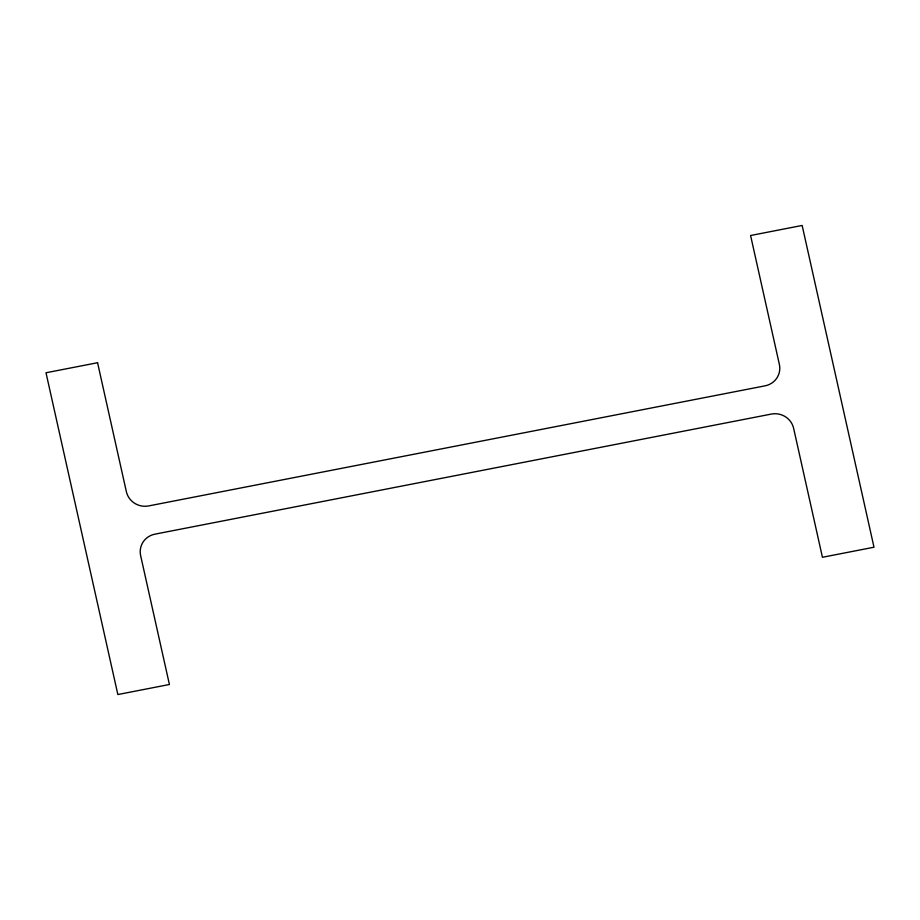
<?xml version="1.0" encoding="UTF-8"?>
<svg xmlns="http://www.w3.org/2000/svg" width="920" height="920" viewBox="0 0 920 920"><rect width="100%" height="100%" fill="white"/><g stroke="black" fill="none" stroke-linecap="round" stroke-linejoin="round"><path stroke-width="1.38" d="M97.566 362.721L46 372.772L117.852 694.543L169.418 684.491L140.633 555.599A18.756 18.17 17.6 0 1 154.928 534.163L771.385 414.069A18.756 18.17 17.6 0 1 793.649 428.375L822.434 557.278L874 547.227L802.148 225.457L750.582 235.508L779.366 364.4A18.756 18.17 17.6 0 1 765.072 385.836L148.614 505.931A18.756 18.17 17.6 0 1 126.35 491.625L97.566 362.721"/></g></svg>
